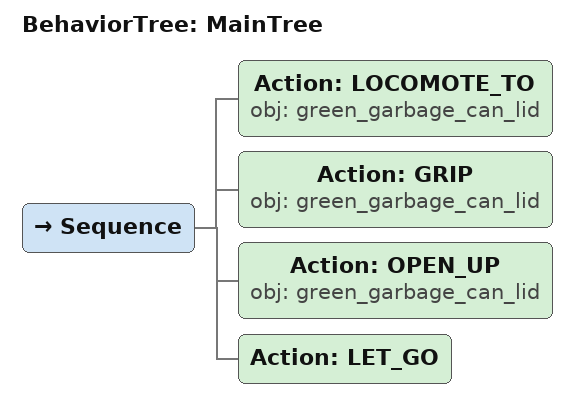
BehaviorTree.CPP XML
<root main_tree_to_execute="MainTree">
  <BehaviorTree ID="MainTree">
    <Sequence>
      <!-- Locomote to green_garbage_can_lid -->
      <Action ID="LOCOMOTE_TO" obj="green_garbage_can_lid" />
      <!-- Grip green_garbage_can_lid -->
      <Action ID="GRIP" obj="green_garbage_can_lid" />
      <!-- Open up green_garbage_can_lid -->
      <Action ID="OPEN_UP" obj="green_garbage_can_lid" />
      <!-- Let go -->
      <Action ID="LET_GO" />
    </Sequence>
  </BehaviorTree>
</root>
